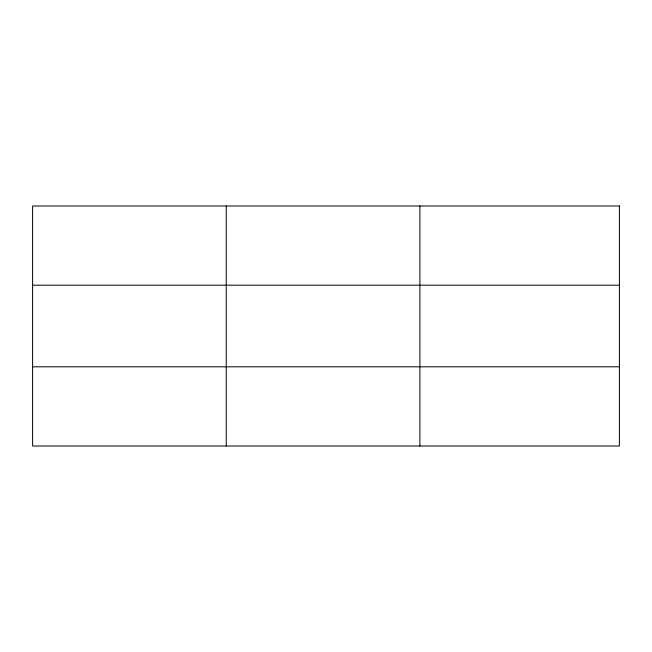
<?xml version="1.0" encoding="UTF-8"?>
<svg xmlns="http://www.w3.org/2000/svg" width="652" height="652" viewBox="0 0 652 652"><rect width="100%" height="100%" fill="white"/><g stroke="black" fill="none" stroke-linecap="round" stroke-linejoin="round"><path stroke-width="0.98" d="M226.244 205.983L226.244 446.017M419.888 205.983L419.888 446.017M32.6 285.193L619.4 285.193M32.6 366.807L619.4 366.807M619.4 205.983L619.4 446.017L32.6 446.017L32.6 205.983L619.4 205.983"/></g></svg>
